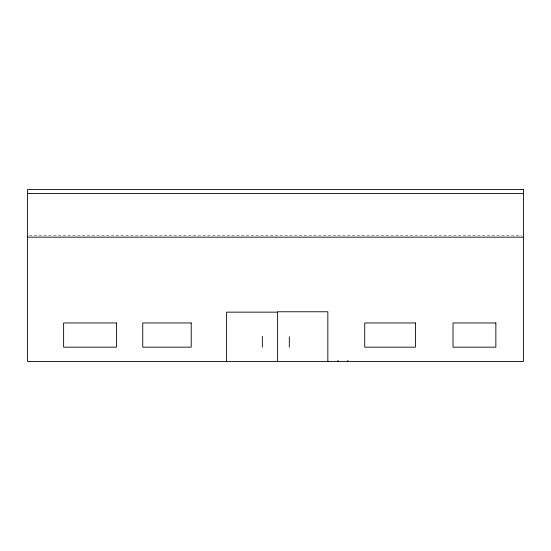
<?xml version="1.0" encoding="UTF-8"?>
<svg xmlns="http://www.w3.org/2000/svg" width="551" height="551" viewBox="0 0 551 551"><rect width="100%" height="100%" fill="white"/><g stroke="black" fill="none" stroke-linecap="round" stroke-linejoin="round"><path stroke-width="0.41" stroke-dasharray="2.75 2.07" d="M29.272 235.766L521.728 235.766"/><path stroke-width="0.83" d="M27.55 193.587L523.45 193.587M27.55 237.164L523.45 237.164M277.614 312.155L226.599 312.155L226.599 361.463M347.853 360.292L347.853 361.463M338.045 360.292L338.045 361.463M327.838 361.463L327.838 311.77L277.614 311.77L277.614 361.463M289.309 336.668L289.309 347.171M262.352 336.255L262.352 347.171M523.45 189.537L27.55 189.537L27.55 361.463L523.45 361.463L523.45 189.537M116.454 322.962L63.62 322.962L63.62 347.171L116.454 347.171L116.454 322.962M191.218 322.962L142.743 322.962L142.743 347.171L191.218 347.171L191.218 322.962M415.433 322.962L364.728 322.962L364.728 347.171L415.433 347.171L415.433 322.962M495.859 322.962L453.012 322.962L453.012 347.171L495.859 347.171L495.859 322.962"/></g></svg>
